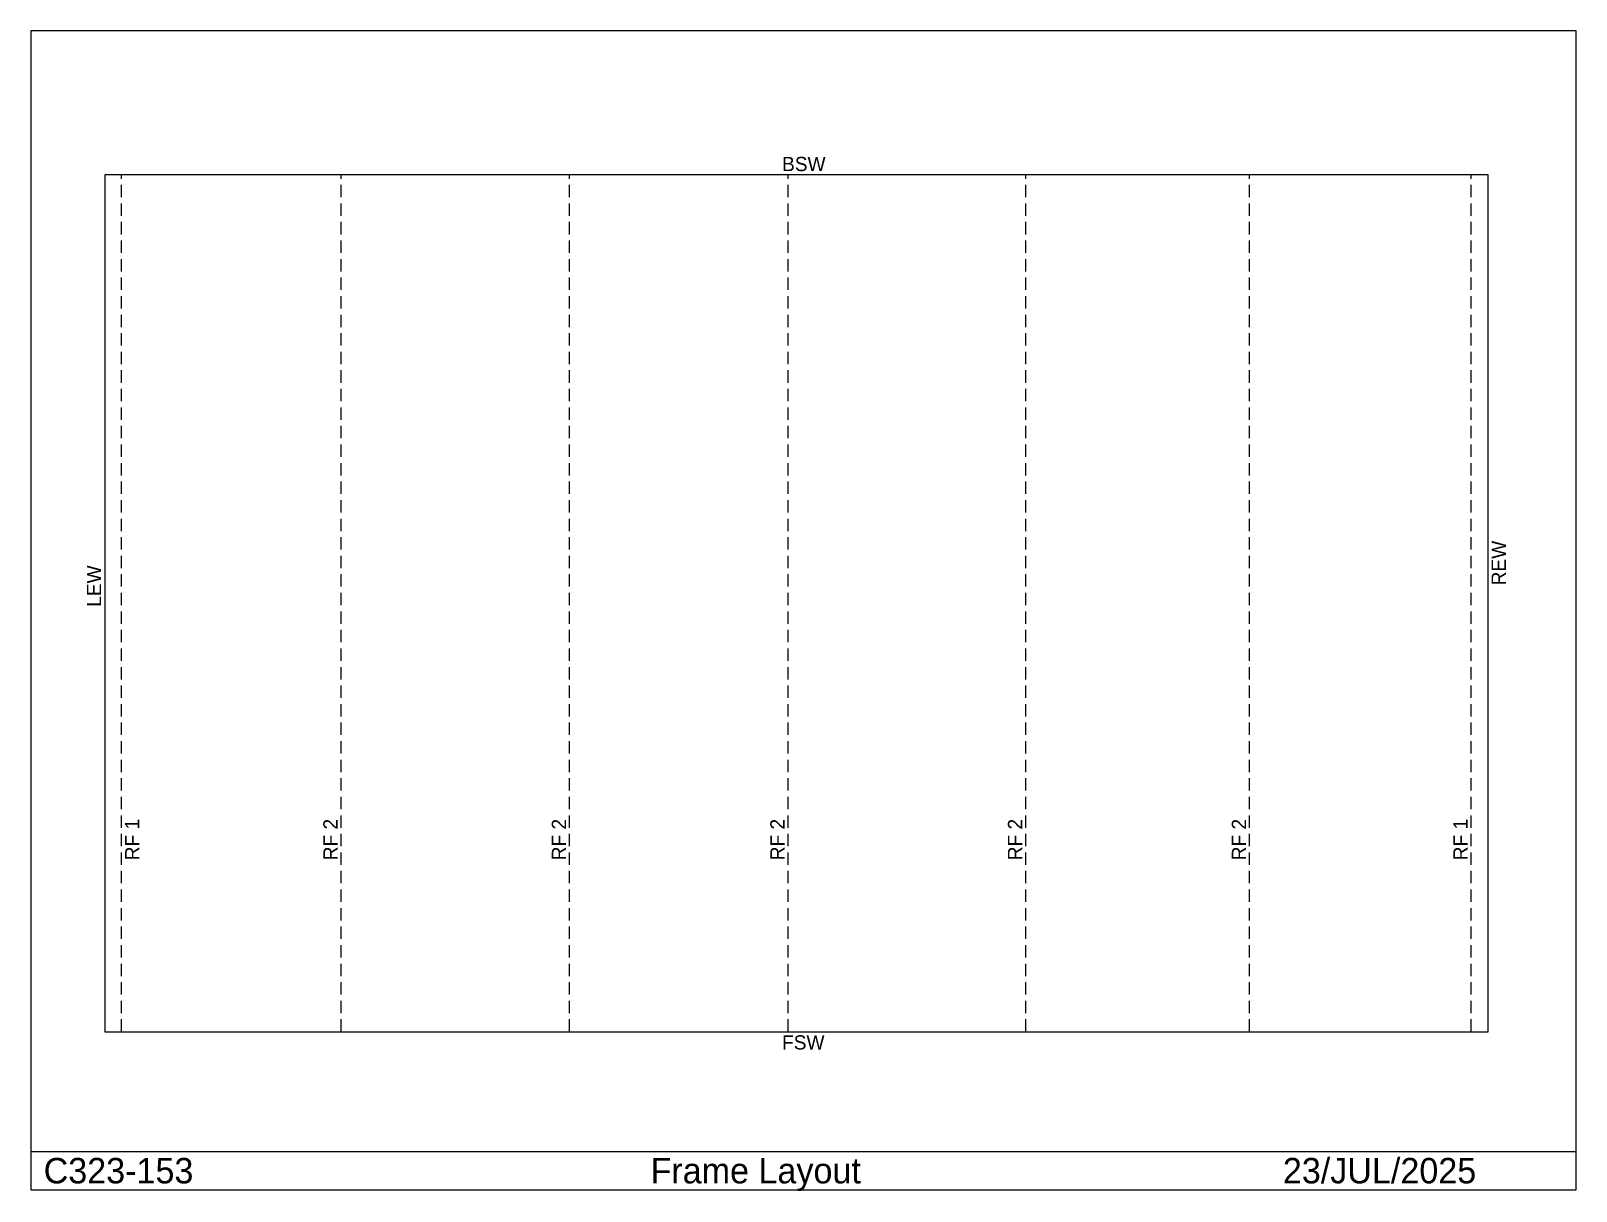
# Model space of a CAD drawing. Extents: x -49154 to 979925, y -106169 to 666518.
import ezdxf

# ---------------------------------------------------------------- set-up
doc = ezdxf.new("R2010")
doc.units = 0
doc.linetypes.add('CONTIN', pattern=[0])
doc.linetypes.add('DASHED', pattern=[12348.94, 8232.63, -4116.31])
doc.layers.get('0').update_dxf_attribs({"linetype": 'CONTIN'})
doc.layers.add('13', color=5, linetype='DASHED')
doc.layers.add('2', color=7, linetype='CONTIN')

msp = doc.modelspace()

# ---------------------------------------------------------------- linework, layer by layer
for p, q in [((979924.625, 666517.5), (-49154.406, 666517.5)), ((-49154.406, 666517.5), (-49154.406, -105291.8)), ((979924.625, -105291.8), (979924.625, 666517.5)), ((-49154.406, -79822.117), (979924.625, -79822.117)), ((-49154.406, -105291.8), (979924.625, -105291.8))]:
    msp.add_line(p, q)
at = {"layer": '13'}
for p, q in [((11176, 12.7), (11176, 570725.312)), ((157480, 12.7), (157480, 570725.312)), ((309626, 12.7), (309626, 570725.312)), ((455168, 12.7), (455168, 570725.312)), ((613410, 12.7), (613410, 570725.312)), ((762508, 12.7), (762508, 570725.312)), ((910082, 12.7), (910082, 570725.312))]:
    msp.add_line(p, q, dxfattribs=at)
at = {"layer": '2'}
for p, q in [((0, 570738), (0, 0)), ((921258, 570738), (0, 570738)), ((921258, 0), (921258, 570738)), ((0, 0), (921258, 0))]:
    msp.add_line(p, q, dxfattribs=at)

# ---------------------------------------------------------------- texts
for s, p in [('C323-153', (-40664.504, -101046.9)), ('Frame Layout', (363506.281, -101046.9)), ('23/JUL/2025', (784656.875, -101046.9))]:
    msp.add_text(s, height=16979.807).set_placement(p)
for s, p in [('BSW', (451116.688, 573116.062)), ('FSW', (451116.688, -11890.375))]:
    msp.add_text(s, height=9512.3, dxfattribs=at).set_placement(p)
for s, rotation, p in [('REW', 90, (933148.375, 297259.375)), ('LEW', -270, (-2378.075, 282990.906)), ('RF 1', 90, (23066.375, 114155.211)), ('RF 2', 90, (155101.922, 114155.211)), ('RF 2', 90, (307247.906, 114155.211)), ('RF 2', 90, (452789.906, 114155.211)), ('RF 2', 90, (611031.938, 114155.211)), ('RF 2', 90, (760129.938, 114155.211)), ('RF 1', 90, (907703.938, 114155.211))]:
    msp.add_text(s, height=9512.3, rotation=rotation, dxfattribs=at).set_placement(p)

doc.saveas('drawing.dxf')
